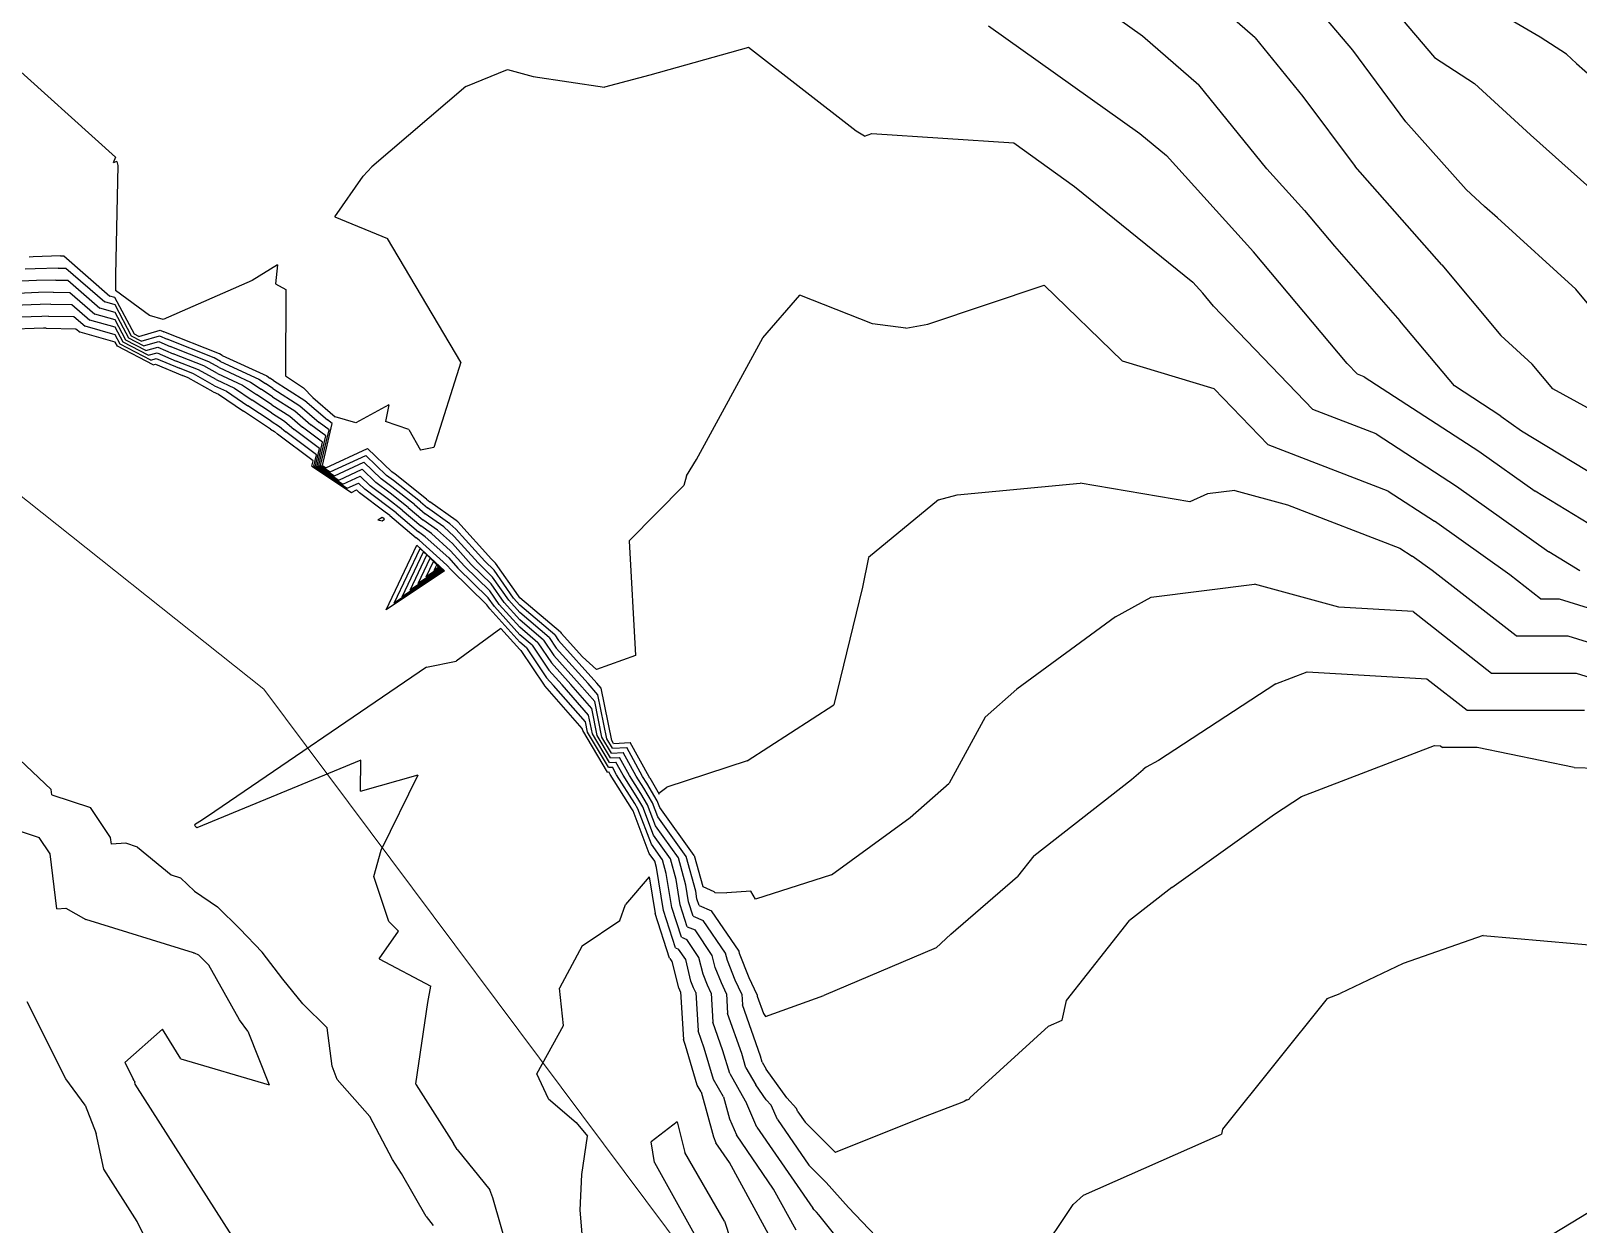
# Model space of a CAD drawing. Header units: metres. Extents: x -1120501 to 1198934, y -4928884 to 66998.
# Drawn here: x -935.7 to -792.7, y -196.8 to -86.5 of the extents above; entities that cross this region are included whole.
import ezdxf

# ---------------------------------------------------------------- set-up
doc = ezdxf.new("R2010")
doc.units = ezdxf.units.M
doc.layers.add('CL', color=5, linetype='Continuous')
doc.layers.add('SURF2CONTOURS', color=7, linetype='Continuous', lineweight=0)

msp = doc.modelspace()

# ---------------------------------------------------------------- linework, layer by layer
at = {"color": 7, "lineweight": 0}
msp.add_circle((-684.64, 190.5), 66807.04, dxfattribs=at)
at = {"layer": 'CL', "linetype": 'Continuous', "lineweight": 0}
msp.add_lwpolyline([(-1067.58, 367.8), (-1082.93, 319.26), (-1104.11, 221.68), (-1108.39, 149.1), (-1119.85, 75.24), (-1093.53, -4.65), (-914.22, -147.32), (-825.87, -265.54), (-744.42, -314.86), (-442.72, -367.63), (-277.08, -412.37), (-43.5, -540.29), (86.31, -636.55), (247.28, -699.7), (413.51, -706.37), (555.05, -769.61), (597.29, -868.97), (635.37, -929.41), (778.63, -1023.65), (803.38, -1108.38), (824.32, -1155.97), (872.87, -1163.59)], dxfattribs=at)
at = {"layer": 'SURF2CONTOURS', "color": 4, "linetype": 'Continuous', "lineweight": -3}
for p, q in [((-822.56, -87.1, 260), (-830.64, -80.07, 260)), ((-809.51, -84.8, 261), (-806, -88.94, 261)), ((-847.21, -86, 259), (-833.24, -95.95, 259)), ((-822.56, -87.1, 260), (-818.16, -92.52, 260)), ((-806, -88.94, 261), (-802.28, -91.34, 261)), ((-797.12, -96.08, 261), (-802.28, -91.34, 261)), ((-818.16, -92.52, 260), (-813.33, -99.02, 260)), ((-833.24, -95.95, 259), (-830.75, -97.98, 259)), ((-789.31, -103.05, 261), (-797.12, -96.08, 261)), ((-830.75, -97.98, 259), (-822.72, -106.9, 259)), ((-810.12, -102.63, 260), (-813.33, -99.02, 260)), ((-805.31, -108.11, 260), (-810.12, -102.63, 260)), ((-814.05, -117.22, 259), (-822.72, -106.9, 259)), ((-935.52, -107.36, 258), (-935.9, -107.38, 258)), ((-933.01, -107.28, 258), (-935.52, -107.36, 258)), ((-933.01, -107.28, 258), (-932.71, -107.28, 258)), ((-932.71, -107.28, 258), (-928.43, -110.98, 258)), ((-805.31, -108.11, 260), (-799.86, -114.62, 260)), ((-935.21, -109.56, 257), (-936.63, -109.62, 257)), ((-933.45, -109.5, 257), (-935.21, -109.56, 257)), ((-933.45, -109.5, 257), (-932.33, -109.52, 257)), ((-932.33, -109.52, 257), (-929.36, -112.09, 257)), ((-852.82, -113.58, 258), (-842.06, -109.99, 258)), ((-842.06, -109.99, 258), (-834.83, -117.01, 258)), ((-927.97, -111.11, 258), (-928.43, -110.98, 258)), ((-926.18, -114.5, 258), (-927.97, -111.11, 258)), ((-868.09, -114.85, 258), (-864.66, -110.9, 258)), ((-857.95, -113.54, 258), (-864.66, -110.9, 258)), ((-934.89, -111.76, 256), (-937.35, -111.86, 256)), ((-933.9, -111.73, 256), (-934.89, -111.76, 256)), ((-933.9, -111.73, 256), (-931.96, -111.76, 256)), ((-931.96, -111.76, 256), (-930.28, -113.21, 256)), ((-927.96, -112.49, 257), (-929.36, -112.09, 257)), ((-926.7, -114.87, 257), (-927.96, -112.49, 257)), ((-934.58, -113.96, 255), (-938.07, -114.09, 255)), ((-934.34, -113.95, 255), (-934.58, -113.96, 255)), ((-934.34, -113.95, 255), (-931.58, -114, 255)), ((-931.58, -114, 255), (-931.2, -114.33, 255)), ((-927.94, -115.25, 255), (-931.2, -114.33, 255)), ((-927.95, -113.87, 256), (-930.28, -113.21, 256)), ((-927.22, -115.25, 256), (-927.95, -113.87, 256)), ((-925.76, -114.72, 258), (-923.78, -114.15, 258)), ((-923.78, -114.15, 258), (-923.45, -114.29, 258)), ((-918.32, -116.34, 258), (-923.45, -114.29, 258)), ((-854.87, -113.94, 258), (-857.95, -113.54, 258)), ((-854.87, -113.94, 258), (-852.82, -113.58, 258)), ((-927.74, -115.62, 255), (-927.94, -115.25, 255)), ((-924.45, -117.33, 255), (-927.74, -115.62, 255)), ((-924.89, -116.46, 256), (-927.22, -115.25, 256)), ((-925.32, -115.59, 257), (-926.7, -114.87, 257)), ((-925.76, -114.72, 258), (-926.18, -114.5, 258)), ((-925.32, -115.59, 257), (-923.93, -115.19, 257)), ((-923.93, -115.19, 257), (-922.88, -115.64, 257)), ((-919.28, -117.07, 257), (-922.88, -115.64, 257)), ((-874.21, -126.08, 258), (-868.09, -114.85, 258)), ((-799.86, -114.62, 260), (-796.95, -117.27, 260)), ((-924.89, -116.46, 256), (-924.07, -116.23, 256)), ((-924.45, -117.33, 255), (-924.22, -117.27, 255)), ((-924.22, -117.27, 255), (-921.73, -118.34, 255)), ((-924.07, -116.23, 256), (-922.3, -116.99, 256)), ((-920.24, -117.81, 256), (-922.3, -116.99, 256)), ((-918.34, -117.59, 257), (-919.28, -117.07, 257)), ((-918.07, -116.48, 258), (-918.32, -116.34, 258)), ((-918.07, -116.48, 258), (-913.94, -118.37, 258)), ((-826.36, -119.55, 258), (-834.83, -117.01, 258)), ((-813.09, -118.22, 259), (-814.05, -117.22, 259)), ((-795.06, -119.55, 260), (-796.95, -117.27, 260)), ((-921.2, -118.54, 255), (-921.73, -118.34, 255)), ((-918.9, -119.83, 255), (-921.2, -118.54, 255)), ((-918.62, -118.71, 256), (-920.24, -117.81, 256)), ((-918.34, -117.59, 257), (-915.43, -118.94, 257)), ((-913.94, -118.37, 258), (-913.65, -118.57, 258)), ((-913.33, -118.78, 258), (-913.65, -118.57, 258)), ((-812.49, -118.45, 259), (-813.09, -118.22, 259)), ((-812.49, -118.45, 259), (-801.89, -125.32, 259)), ((-918.9, -119.83, 255), (-918.39, -120.06, 255)), ((-918.62, -118.71, 256), (-916.91, -119.5, 256)), ((-918.39, -120.06, 255), (-916.1, -121.63, 255)), ((-916.91, -119.5, 256), (-915.29, -120.61, 256)), ((-915.43, -118.94, 257), (-914.47, -119.59, 257)), ((-913.41, -120.29, 257), (-914.47, -119.59, 257)), ((-913.33, -118.78, 258), (-910.42, -120.65, 258)), ((-826.36, -119.55, 258), (-821.36, -124.75, 258)), ((-783.7, -125.82, 260), (-795.06, -119.55, 260)), ((-913.5, -121.79, 256), (-915.29, -120.61, 256)), ((-913.41, -120.29, 257), (-911.35, -121.6, 257)), ((-910.42, -120.65, 258), (-908.33, -122.44, 258)), ((-913.58, -123.29, 255), (-916.1, -121.63, 255)), ((-913.5, -121.79, 256), (-912.29, -122.56, 256)), ((-912.29, -122.56, 256), (-911.41, -123.31, 256)), ((-911.35, -121.6, 257), (-909.87, -122.88, 257)), ((-908.47, -123.92, 257), (-909.87, -122.88, 257)), ((-908.8, -126.64, 258), (-907.89, -122.77, 258)), ((-907.89, -122.77, 258), (-908.33, -122.44, 258)), ((-913.58, -123.29, 255), (-913.22, -123.52, 255)), ((-913.22, -123.52, 255), (-912.96, -123.75, 255)), ((-909.64, -126.22, 255), (-912.96, -123.75, 255)), ((-909.06, -125.07, 256), (-911.41, -123.31, 256)), ((-909.12, -126.66, 257), (-908.47, -123.92, 257)), ((-909.44, -126.69, 256), (-909.06, -125.07, 256)), ((-908.48, -126.85, 258), (-904.63, -125.07, 258)), ((-902.37, -127.24, 258), (-904.63, -125.07, 258)), ((-810.28, -129.01, 258), (-821.36, -124.75, 258)), ((-801.89, -125.32, 259), (-796.69, -129.03, 259)), ((-909.76, -126.72, 255), (-909.64, -126.22, 255)), ((-909.76, -126.72, 255), (-906.11, -129.13, 255)), ((-909.44, -126.69, 256), (-906.9, -128.37, 256)), ((-909.12, -126.66, 257), (-907.69, -127.61, 257)), ((-908.8, -126.64, 258), (-908.48, -126.85, 258)), ((-907.69, -127.61, 257), (-904.96, -126.35, 257)), ((-903.37, -127.89, 257), (-904.96, -126.35, 257)), ((-902.08, -127.46, 258), (-902.37, -127.24, 258)), ((-875.12, -127.59, 258), (-874.21, -126.08, 258)), ((-906.9, -128.37, 256), (-905.3, -127.63, 256)), ((-904.37, -128.53, 256), (-905.3, -127.63, 256)), ((-902.68, -129.79, 256), (-904.37, -128.53, 256)), ((-902.38, -128.62, 257), (-903.37, -127.89, 257)), ((-900.29, -130.27, 257), (-902.38, -128.62, 257)), ((-899.16, -129.76, 258), (-902.08, -127.46, 258)), ((-875.37, -128.49, 258), (-880.43, -133.61, 258)), ((-875.12, -127.59, 258), (-875.37, -128.49, 258)), ((-906.11, -129.13, 255), (-905.64, -128.91, 255)), ((-905.36, -129.18, 255), (-905.64, -128.91, 255)), ((-902.98, -130.95, 255), (-905.36, -129.18, 255)), ((-901.43, -130.77, 256), (-902.68, -129.79, 256)), ((-899.16, -129.76, 258), (-898.87, -130, 258)), ((-896.43, -131.73, 258), (-898.87, -130, 258)), ((-810.28, -129.01, 258), (-805.99, -131.79, 258)), ((-787.05, -134.89, 259), (-796.69, -129.03, 259)), ((-902.56, -131.28, 255), (-902.98, -130.95, 255)), ((-902.56, -131.28, 255), (-900.13, -133.34, 255)), ((-901.43, -130.77, 256), (-899.71, -132.23, 256)), ((-900.29, -130.27, 257), (-899.29, -131.12, 257)), ((-897.57, -132.33, 257), (-899.29, -131.12, 257)), ((-898.71, -132.93, 256), (-899.71, -132.23, 256)), ((-896.95, -134.53, 256), (-898.71, -132.93, 256)), ((-896.61, -133.2, 257), (-897.57, -132.33, 257)), ((-896.28, -131.86, 258), (-896.43, -131.73, 258)), ((-896.28, -131.86, 258), (-893.17, -135.32, 258)), ((-799.01, -136.77, 258), (-805.99, -131.79, 258)), ((-902.9, -140, 255), (-900.06, -134.01, 255)), ((-899.85, -133.54, 255), (-900.13, -133.34, 255)), ((-897.5, -136.38, 255), (-900.06, -134.01, 255)), ((-897.29, -135.86, 255), (-899.85, -133.54, 255)), ((-896.61, -133.2, 257), (-894.41, -135.65, 257)), ((-880.43, -133.61, 258), (-879.84, -144.23, 258)), ((-901.42, -138.78, 256), (-899.45, -134.62, 256)), ((-899.94, -137.56, 257), (-898.84, -135.23, 257)), ((-897.67, -136.27, 256), (-899.45, -134.62, 256)), ((-897.85, -136.15, 257), (-898.84, -135.23, 257)), ((-898.46, -136.34, 258), (-898.23, -135.84, 258)), ((-898.02, -136.04, 258), (-898.23, -135.84, 258)), ((-897.29, -135.86, 255), (-896.9, -136.29, 255)), ((-896.95, -134.53, 256), (-895.66, -135.97, 256)), ((-894.41, -135.65, 257), (-893.06, -136.96, 257)), ((-893.17, -135.32, 258), (-892.8, -135.68, 258)), ((-890.68, -138.7, 258), (-892.8, -135.68, 258)), ((-897.5, -136.38, 255), (-902.9, -140, 255)), ((-897.67, -136.27, 256), (-901.42, -138.78, 256)), ((-897.85, -136.15, 257), (-899.94, -137.56, 257)), ((-898.02, -136.04, 258), (-898.46, -136.34, 258)), ((-896.9, -136.29, 255), (-893.59, -139.52, 255)), ((-895.66, -135.97, 256), (-893.33, -138.24, 256)), ((-891.56, -139.1, 257), (-893.06, -136.96, 257)), ((-796.19, -138.98, 258), (-799.01, -136.77, 258)), ((-892.44, -139.5, 256), (-893.33, -138.24, 256)), ((-890.53, -138.87, 258), (-890.68, -138.7, 258)), ((-832.18, -138.83, 257), (-822.64, -137.62, 257)), ((-814.83, -139.76, 257), (-822.64, -137.62, 257)), ((-893.33, -139.89, 255), (-893.59, -139.52, 255)), ((-890.54, -142.98, 255), (-893.33, -139.89, 255)), ((-890.54, -141.61, 256), (-892.44, -139.5, 256)), ((-890.53, -140.24, 257), (-891.56, -139.1, 257)), ((-886.79, -142.06, 258), (-890.53, -138.87, 258)), ((-835.49, -140.65, 257), (-832.18, -138.83, 257)), ((-807.97, -140.16, 257), (-814.83, -139.76, 257)), ((-796.19, -138.98, 258), (-794.45, -138.98, 258)), ((-794.45, -138.98, 258), (-786.09, -141.56, 258)), ((-887.84, -142.55, 257), (-890.53, -140.24, 257)), ((-835.49, -140.65, 257), (-844.6, -147.32, 257)), ((-807.97, -140.16, 257), (-800.71, -145.84, 257)), ((-888.88, -143.03, 256), (-890.54, -141.61, 256)), ((-889.92, -143.51, 255), (-890.54, -142.98, 255)), ((-887.84, -142.55, 257), (-887.18, -143.53, 257)), ((-886.79, -142.06, 258), (-886.73, -142.16, 258)), ((-886.73, -142.16, 258), (-884.76, -144.35, 258)), ((-889.92, -143.51, 255), (-888.07, -146.27, 255)), ((-888.88, -143.03, 256), (-887.62, -144.9, 256)), ((-884.23, -146.81, 257), (-887.18, -143.53, 257)), ((-884.76, -144.35, 258), (-883.47, -145.51, 258)), ((-879.84, -144.23, 258), (-883.47, -145.51, 258)), ((-885.83, -146.9, 256), (-887.62, -144.9, 256)), ((-800.71, -145.84, 257), (-792.9, -145.84, 257)), ((-792.9, -145.84, 257), (-788.91, -147.07, 257)), ((-887.42, -146.99, 255), (-888.07, -146.27, 255)), ((-884.48, -150.35, 255), (-887.42, -146.99, 255)), ((-883.9, -149.1, 256), (-885.83, -146.9, 256)), ((-883.32, -147.85, 257), (-884.23, -146.81, 257)), ((-882.5, -151.92, 257), (-883.32, -147.85, 257)), ((-844.6, -147.32, 257), (-847.53, -149.93, 257)), ((-883.39, -151.61, 256), (-883.9, -149.1, 256)), ((-847.53, -149.93, 257), (-850.85, -156.02, 257)), ((-884.29, -151.3, 255), (-884.48, -150.35, 255)), ((-882.34, -154.55, 255), (-884.29, -151.3, 255)), ((-933.86, -156.59, 255), (-937.94, -152.74, 255)), ((-882.16, -153.67, 256), (-883.39, -151.61, 256)), ((-881.98, -152.79, 257), (-882.5, -151.92, 257)), ((-881.98, -152.79, 257), (-880.66, -152.72, 257)), ((-879.2, -155.4, 257), (-880.66, -152.72, 257)), ((-818.29, -157.25, 256), (-806, -152.53, 256)), ((-806, -152.53, 256), (-805.43, -152.56, 256)), ((-805.43, -152.56, 256), (-805.24, -152.71, 256)), ((-802.04, -152.71, 256), (-805.24, -152.71, 256)), ((-793.08, -154.58, 256), (-802.04, -152.71, 256)), ((-882.16, -153.67, 256), (-881.32, -153.63, 256)), ((-880.4, -155.32, 256), (-881.32, -153.63, 256)), ((-882.34, -154.55, 255), (-881.99, -154.53, 255)), ((-881.6, -155.25, 255), (-881.99, -154.53, 255)), ((-879.9, -157.91, 255), (-881.6, -155.25, 255)), ((-879.36, -156.96, 256), (-880.4, -155.32, 256)), ((-878.81, -156.01, 257), (-879.2, -155.4, 257)), ((-793.08, -154.58, 256), (-791, -154.62, 256)), ((-933.8, -157.09, 255), (-933.86, -156.59, 255)), ((-933.8, -157.09, 255), (-930.23, -158.28, 255)), ((-878.73, -158.03, 256), (-879.36, -156.96, 256)), ((-877.84, -157.66, 257), (-878.81, -156.01, 257)), ((-854.46, -159.2, 257), (-850.85, -156.02, 257)), ((-820.79, -158.89, 256), (-818.29, -157.25, 256)), ((-928.38, -161.03, 255), (-930.23, -158.28, 255)), ((-879.62, -158.4, 255), (-879.9, -157.91, 255)), ((-878.38, -161.67, 255), (-879.62, -158.4, 255)), ((-877.99, -159.97, 256), (-878.73, -158.03, 256)), ((-877.6, -158.28, 257), (-877.84, -157.66, 257)), ((-874.43, -162.71, 257), (-877.6, -158.28, 257)), ((-875.89, -162.91, 256), (-877.99, -159.97, 256)), ((-861.74, -164.48, 257), (-854.46, -159.2, 257)), ((-830.26, -165.65, 256), (-820.79, -158.89, 256)), ((-928.3, -161.66, 255), (-928.38, -161.03, 255)), ((-926.98, -161.55, 255), (-928.3, -161.66, 255)), ((-925.88, -161.93, 255), (-926.98, -161.55, 255)), ((-925.88, -161.93, 255), (-922.78, -164.5, 255)), ((-877.34, -163.12, 255), (-878.38, -161.67, 255)), ((-875.19, -165.45, 256), (-875.89, -162.91, 256)), ((-874.43, -162.71, 257), (-873.64, -165.58, 257)), ((-877, -164.37, 255), (-877.34, -163.12, 255)), ((-876.49, -167.52, 255), (-877, -164.37, 255)), ((-922.78, -164.5, 255), (-921.91, -164.76, 255)), ((-921.91, -164.76, 255), (-920.61, -166, 255)), ((-878.59, -164.67, 254), (-880.77, -167.23, 254)), ((-878.59, -164.67, 254), (-878.04, -168.06, 254)), ((-874.94, -166.99, 256), (-875.19, -165.45, 256)), ((-873.64, -165.58, 257), (-872.6, -166.02, 257)), ((-861.74, -164.48, 257), (-868.75, -166.74, 257)), ((-830.26, -165.65, 256), (-834.19, -168.71, 256)), ((-920.61, -166, 255), (-918.49, -167.44, 255)), ((-881.29, -168.71, 254), (-880.77, -167.23, 254)), ((-874.51, -168.31, 256), (-874.94, -166.99, 256)), ((-872.52, -166.12, 257), (-872.6, -166.02, 257)), ((-872.52, -166.12, 257), (-871.4, -166.15, 257)), ((-869.2, -166, 257), (-871.4, -166.15, 257)), ((-868.75, -166.74, 257), (-869.2, -166, 257)), ((-918.49, -167.44, 255), (-916.44, -169.48, 255)), ((-884.77, -171.06, 254), (-881.29, -168.71, 254)), ((-876.71, -172.21, 254), (-878.04, -168.06, 254)), ((-875.61, -170.26, 255), (-876.49, -167.52, 255)), ((-874.51, -168.31, 256), (-873.58, -168.7, 256)), ((-871.52, -171.75, 256), (-873.58, -168.7, 256)), ((-840.01, -176.11, 256), (-834.19, -168.71, 256)), ((-916.44, -169.48, 255), (-914.37, -171.65, 255)), ((-884.77, -171.06, 254), (-886.88, -174.98, 254)), ((-875.61, -170.26, 255), (-875.1, -170.47, 255)), ((-873.98, -172.13, 255), (-875.1, -170.47, 255)), ((-912.46, -174.15, 255), (-914.37, -171.65, 255)), ((-876.71, -172.21, 254), (-876.63, -172.24, 254)), ((-876.45, -172.5, 254), (-876.63, -172.24, 254)), ((-875.84, -174.95, 254), (-876.45, -172.5, 254)), ((-873.6, -173.68, 255), (-873.98, -172.13, 255)), ((-871.35, -172.41, 256), (-871.52, -171.75, 256)), ((-870.63, -174.24, 256), (-871.35, -172.41, 256)), ((-910.61, -176.43, 255), (-912.46, -174.15, 255)), ((-873.19, -174.7, 255), (-873.6, -173.68, 255)), ((-870.02, -175.54, 256), (-870.63, -174.24, 256)), ((-886.5, -178.43, 254), (-886.88, -174.98, 254)), ((-875.76, -175.16, 254), (-875.84, -174.95, 254)), ((-875.69, -175.32, 254), (-875.76, -175.16, 254)), ((-875.69, -175.32, 254), (-875.42, -179.71, 254)), ((-872.85, -175.43, 255), (-873.19, -174.7, 255)), ((-872.85, -175.43, 255), (-872.69, -178.11, 255)), ((-870.02, -175.54, 256), (-869.96, -176.5, 256)), ((-932.5, -183.36, 256), (-936.09, -176.24, 256)), ((-910.61, -176.43, 255), (-908.34, -178.63, 255)), ((-868.3, -181.26, 256), (-869.96, -176.5, 256)), ((-840.42, -177.92, 256), (-840.01, -176.11, 256)), ((-907.89, -182.18, 255), (-908.34, -178.63, 255)), ((-888.98, -182.89, 254), (-886.5, -178.43, 254)), ((-871.77, -180.76, 255), (-872.69, -178.11, 255)), ((-848.94, -185.11, 256), (-841.66, -178.47, 256)), ((-841.66, -178.47, 256), (-840.42, -177.92, 256)), ((-875.23, -180.27, 254), (-875.42, -179.71, 254)), ((-874.15, -183.94, 254), (-875.23, -180.27, 254)), ((-871.14, -182.87, 255), (-871.77, -180.76, 255)), ((-868.14, -181.81, 256), (-868.3, -181.26, 256)), ((-907.42, -183.4, 255), (-907.89, -182.18, 255)), ((-887.88, -185.21, 254), (-888.98, -182.89, 254)), ((-871.14, -182.87, 255), (-869.71, -185.38, 255)), ((-868.14, -181.81, 256), (-867.76, -182.47, 256)), ((-865.86, -185.12, 256), (-867.76, -182.47, 256)), ((-930.74, -185.8, 256), (-932.5, -183.36, 256)), ((-907.42, -183.4, 255), (-904.41, -186.84, 255)), ((-873.79, -184.57, 254), (-874.15, -183.94, 254)), ((-930.74, -185.8, 256), (-929.72, -188.41, 256)), ((-887.88, -185.21, 254), (-885.33, -187.39, 254)), ((-873.79, -184.57, 254), (-872.65, -188.7, 254)), ((-869.66, -185.44, 255), (-869.71, -185.38, 255)), ((-869.64, -185.46, 255), (-869.66, -185.44, 255)), ((-868.62, -187.83, 255), (-869.64, -185.46, 255)), ((-864.96, -186.09, 256), (-865.86, -185.12, 256)), ((-849.69, -185.53, 256), (-853.08, -186.83, 256)), ((-849.47, -185.46, 256), (-849.69, -185.53, 256)), ((-849.23, -185.28, 256), (-849.47, -185.46, 256)), ((-849.19, -185.32, 256), (-849.23, -185.28, 256)), ((-849.01, -185.22, 256), (-849.19, -185.32, 256)), ((-848.94, -185.11, 256), (-849.01, -185.22, 256)), ((-902.32, -190.81, 255), (-904.41, -186.84, 255)), ((-864.83, -186.4, 256), (-864.96, -186.09, 256)), ((-864.83, -186.4, 256), (-864.16, -187.37, 256)), ((-853.08, -186.83, 256), (-861.34, -190.12, 256)), ((-929, -191.71, 256), (-929.72, -188.41, 256)), ((-885.33, -187.39, 254), (-884.3, -188.64, 254)), ((-884.82, -192.2, 254), (-884.3, -188.64, 254)), ((-872.65, -188.7, 254), (-872.42, -189.26, 254)), ((-868.62, -187.83, 255), (-863.47, -195.32, 255)), ((-864.16, -187.37, 256), (-861.37, -190.17, 256)), ((-871.15, -191.1, 254), (-872.42, -189.26, 254)), ((-861.34, -190.12, 256), (-861.37, -190.17, 256)), ((-901.48, -192.11, 255), (-902.32, -190.81, 255)), ((-866.77, -199.13, 254), (-871.15, -191.1, 254)), ((-925.92, -196.54, 256), (-929, -191.71, 256)), ((-899.2, -196.08, 255), (-901.48, -192.11, 255)), ((-884.98, -195.49, 254), (-884.82, -192.2, 254)), ((-884.43, -201.74, 254), (-884.98, -195.49, 254)), ((-863.32, -195.46, 255), (-863.47, -195.32, 255)), ((-863.13, -195.68, 255), (-863.32, -195.46, 255)), ((-862.9, -195.92, 255), (-863.13, -195.68, 255)), ((-858.59, -201.29, 255), (-862.9, -195.92, 255)), ((-791.79, -195.75, 255), (-795.79, -198.17, 255)), ((-924.53, -199.35, 256), (-925.92, -196.54, 256)), ((-899.2, -196.08, 255), (-898.54, -196.9, 255))]:
    msp.add_line(p, q, dxfattribs=at)
at = {"layer": 'SURF2CONTOURS', "color": 2, "linetype": 'Continuous', "lineweight": -3}
for p, q in [((-840.45, -81.6, 259.5), (-832.97, -86.94, 259.5)), ((-796.21, -87.06, 261.5), (-803.86, -82.57, 261.5)), ((-813.55, -88.26, 260.5), (-816.51, -84.76, 260.5)), ((-832.97, -86.94, 259.5), (-827.78, -91.45, 259.5)), ((-793.79, -88.63, 261.5), (-796.21, -87.06, 261.5)), ((-869.39, -87.99, 258.5), (-878.53, -90.55, 258.5)), ((-859.46, -95.74, 258.5), (-869.39, -87.99, 258.5)), ((-808.64, -94.87, 260.5), (-813.55, -88.26, 260.5)), ((-792.87, -89.47, 261.5), (-793.79, -88.63, 261.5)), ((-927.91, -98.13, 258.5), (-938.24, -88.84, 258.5)), ((-895.55, -91.62, 258.5), (-891.68, -90.05, 258.5)), ((-891.68, -90.05, 258.5), (-889.31, -90.68, 258.5)), ((-792.87, -89.47, 261.5), (-791.33, -90.84, 261.5)), ((-889.31, -90.68, 258.5), (-882.71, -91.68, 258.5)), ((-878.53, -90.55, 258.5), (-882.71, -91.68, 258.5)), ((-821.48, -99.23, 259.5), (-827.78, -91.45, 259.5)), ((-895.55, -91.62, 258.5), (-904.22, -99.03, 258.5)), ((-858.69, -96.19, 258.5), (-859.46, -95.74, 258.5)), ((-808.64, -94.87, 260.5), (-803.07, -101.12, 260.5)), ((-858.69, -96.19, 258.5), (-858.01, -95.97, 258.5)), ((-858.01, -95.97, 258.5), (-844.88, -96.83, 258.5)), ((-844.88, -96.83, 258.5), (-839.26, -100.84, 258.5)), ((-927.91, -98.13, 258.5), (-928.14, -98.67, 258.5)), ((-927.79, -98.53, 258.5), (-928.14, -98.67, 258.5)), ((-927.79, -98.53, 258.5), (-927.72, -98.91, 258.5)), ((-927.72, -98.91, 258.5), (-927.92, -109.04, 258.5)), ((-907.63, -103.65, 258.5), (-905.04, -99.89, 258.5)), ((-904.22, -99.03, 258.5), (-905.04, -99.89, 258.5)), ((-818.02, -103.06, 259.5), (-821.48, -99.23, 259.5)), ((-839.26, -100.84, 258.5), (-828.34, -109.71, 258.5)), ((-803.07, -101.12, 260.5), (-801.36, -102.69, 260.5)), ((-800.17, -103.76, 260.5), (-801.36, -102.69, 260.5)), ((-907.63, -103.65, 258.5), (-902.79, -105.67, 258.5)), ((-818.02, -103.06, 259.5), (-815.23, -106.38, 259.5)), ((-792.92, -110.35, 260.5), (-800.17, -103.76, 260.5)), ((-895.99, -117.09, 258.5), (-902.79, -105.67, 258.5)), ((-815.23, -106.38, 259.5), (-809.18, -113.28, 259.5)), ((-935.36, -108.46, 257.5), (-936.26, -108.5, 257.5)), ((-933.23, -108.39, 257.5), (-935.36, -108.46, 257.5)), ((-933.23, -108.39, 257.5), (-932.52, -108.4, 257.5)), ((-932.52, -108.4, 257.5), (-928.9, -111.53, 257.5)), ((-912.94, -108.11, 258.5), (-915.28, -109.56, 258.5)), ((-912.94, -108.11, 258.5), (-913.12, -109.84, 258.5)), ((-927.92, -109.04, 258.5), (-927.92, -110.46, 258.5)), ((-915.28, -109.56, 258.5), (-923.5, -113.14, 258.5)), ((-913.12, -109.84, 258.5), (-912.19, -110.39, 258.5)), ((-828.34, -109.71, 258.5), (-827.41, -110.73, 258.5)), ((-935.05, -110.66, 256.5), (-936.99, -110.74, 256.5)), ((-933.67, -110.62, 256.5), (-935.05, -110.66, 256.5)), ((-933.67, -110.62, 256.5), (-932.15, -110.64, 256.5)), ((-932.15, -110.64, 256.5), (-929.82, -112.65, 256.5)), ((-927.96, -111.8, 257.5), (-928.9, -111.53, 257.5)), ((-924.78, -112.78, 258.5), (-927.92, -110.46, 258.5)), ((-912.19, -110.39, 258.5), (-912.2, -118.37, 258.5)), ((-826.42, -111.92, 258.5), (-827.41, -110.73, 258.5)), ((-786.62, -117.97, 260.5), (-792.92, -110.35, 260.5)), ((-934.74, -112.86, 255.5), (-937.71, -112.97, 255.5)), ((-934.12, -112.84, 255.5), (-934.74, -112.86, 255.5)), ((-934.12, -112.84, 255.5), (-931.77, -112.88, 255.5)), ((-931.77, -112.88, 255.5), (-930.74, -113.77, 255.5)), ((-927.95, -113.18, 256.5), (-929.82, -112.65, 256.5)), ((-926.44, -114.69, 257.5), (-927.96, -111.8, 257.5)), ((-923.5, -113.14, 258.5), (-924.78, -112.78, 258.5)), ((-817.23, -121.48, 258.5), (-826.42, -111.92, 258.5)), ((-927.94, -114.56, 255.5), (-930.74, -113.77, 255.5)), ((-926.96, -115.06, 256.5), (-927.95, -113.18, 256.5)), ((-804.15, -119.29, 259.5), (-809.18, -113.28, 259.5)), ((-927.48, -115.43, 255.5), (-927.94, -114.56, 255.5)), ((-924.67, -116.9, 255.5), (-927.48, -115.43, 255.5)), ((-925.11, -116.03, 256.5), (-926.96, -115.06, 256.5)), ((-925.54, -115.16, 257.5), (-926.44, -114.69, 257.5)), ((-925.54, -115.16, 257.5), (-923.85, -114.67, 257.5)), ((-925.11, -116.03, 256.5), (-924, -115.71, 256.5)), ((-924, -115.71, 256.5), (-922.59, -116.31, 256.5)), ((-923.85, -114.67, 257.5), (-923.16, -114.97, 257.5)), ((-918.8, -116.7, 257.5), (-923.16, -114.97, 257.5)), ((-924.67, -116.9, 255.5), (-924.15, -116.75, 255.5)), ((-924.15, -116.75, 255.5), (-922.01, -117.66, 255.5)), ((-919.76, -117.44, 256.5), (-922.59, -116.31, 256.5)), ((-918.21, -117.03, 257.5), (-918.8, -116.7, 257.5)), ((-918.21, -117.03, 257.5), (-914.68, -118.66, 257.5)), ((-895.99, -117.09, 258.5), (-898.49, -125, 258.5)), ((-920.72, -118.18, 255.5), (-922.01, -117.66, 255.5)), ((-918.76, -119.27, 255.5), (-920.72, -118.18, 255.5)), ((-918.48, -118.15, 256.5), (-919.76, -117.44, 256.5)), ((-918.48, -118.15, 256.5), (-916.17, -119.22, 256.5)), ((-914.68, -118.66, 257.5), (-914.06, -119.08, 257.5)), ((-912.2, -118.37, 258.5), (-910.54, -119.47, 258.5)), ((-918.76, -119.27, 255.5), (-917.65, -119.78, 255.5)), ((-917.65, -119.78, 255.5), (-915.7, -121.12, 255.5)), ((-916.17, -119.22, 256.5), (-914.88, -120.1, 256.5)), ((-913.46, -121.04, 256.5), (-914.88, -120.1, 256.5)), ((-913.37, -119.53, 257.5), (-914.06, -119.08, 257.5)), ((-913.37, -119.53, 257.5), (-910.89, -121.13, 257.5)), ((-910.54, -119.47, 258.5), (-909.67, -120.37, 258.5)), ((-799.84, -122.08, 259.5), (-804.15, -119.29, 259.5)), ((-913.54, -122.54, 255.5), (-915.7, -121.12, 255.5)), ((-913.46, -121.04, 256.5), (-911.82, -122.08, 256.5)), ((-910.89, -121.13, 257.5), (-909.1, -122.66, 257.5)), ((-909.67, -120.37, 258.5), (-907.62, -122.14, 258.5)), ((-902.64, -121.03, 258.5), (-905.71, -122.69, 258.5)), ((-902.64, -121.03, 258.5), (-902.96, -122.58, 258.5)), ((-811.38, -123.73, 258.5), (-817.23, -121.48, 258.5)), ((-913.54, -122.54, 255.5), (-912.75, -123.04, 255.5)), ((-911.82, -122.08, 256.5), (-910.64, -123.09, 256.5)), ((-908.18, -123.35, 257.5), (-909.1, -122.66, 257.5)), ((-905.71, -122.69, 258.5), (-907.62, -122.14, 258.5)), ((-900.79, -123.31, 258.5), (-902.96, -122.58, 258.5)), ((-799.84, -122.08, 259.5), (-797.95, -123.43, 259.5)), ((-912.75, -123.04, 255.5), (-912.19, -123.53, 255.5)), ((-909.35, -125.65, 255.5), (-912.19, -123.53, 255.5)), ((-908.77, -124.5, 256.5), (-910.64, -123.09, 256.5)), ((-908.96, -126.65, 257.5), (-908.18, -123.35, 257.5)), ((-900.79, -123.31, 258.5), (-899.72, -125.24, 258.5)), ((-811.38, -123.73, 258.5), (-803.94, -128.55, 258.5)), ((-797.95, -123.43, 259.5), (-784.03, -131.88, 259.5)), ((-909.6, -126.71, 255.5), (-909.35, -125.65, 255.5)), ((-909.28, -126.68, 256.5), (-908.77, -124.5, 256.5)), ((-908.08, -127.23, 257.5), (-904.79, -125.71, 257.5)), ((-902.87, -127.56, 257.5), (-904.79, -125.71, 257.5)), ((-898.49, -125, 258.5), (-899.72, -125.24, 258.5)), ((-909.6, -126.71, 255.5), (-906.51, -128.75, 255.5)), ((-909.28, -126.68, 256.5), (-907.29, -127.99, 256.5)), ((-908.96, -126.65, 257.5), (-908.08, -127.23, 257.5)), ((-907.29, -127.99, 256.5), (-905.13, -126.99, 256.5)), ((-903.87, -128.21, 256.5), (-905.13, -126.99, 256.5)), ((-906.51, -128.75, 255.5), (-905.47, -128.27, 255.5)), ((-904.86, -128.85, 255.5), (-905.47, -128.27, 255.5)), ((-902.53, -129.2, 256.5), (-903.87, -128.21, 256.5)), ((-902.23, -128.04, 257.5), (-902.87, -127.56, 257.5)), ((-899.72, -130.01, 257.5), (-902.23, -128.04, 257.5)), ((-850.1, -129.35, 257.5), (-838.73, -128.28, 257.5)), ((-828.6, -130, 257.5), (-838.73, -128.28, 257.5)), ((-803.94, -128.55, 258.5), (-795.43, -134.63, 258.5)), ((-902.83, -130.37, 255.5), (-904.86, -128.85, 255.5)), ((-900.86, -130.52, 256.5), (-902.53, -129.2, 256.5)), ((-899.72, -130.01, 257.5), (-899.08, -130.56, 257.5)), ((-851.85, -129.81, 257.5), (-858.31, -135.16, 257.5)), ((-851.85, -129.81, 257.5), (-850.1, -129.35, 257.5)), ((-826.96, -129.27, 257.5), (-828.6, -130, 257.5)), ((-824.46, -128.95, 257.5), (-826.96, -129.27, 257.5)), ((-824.46, -128.95, 257.5), (-819.57, -130.3, 257.5)), ((-903.68, -131.67, 254.5), (-903.26, -131.44, 254.5)), ((-903.26, -131.44, 254.5), (-903.13, -131.53, 254.5)), ((-903.13, -131.54, 254.5), (-903.13, -131.53, 254.5)), ((-903.04, -131.61, 254.5), (-903.13, -131.54, 254.5)), ((-901.99, -131.03, 255.5), (-902.83, -130.37, 255.5)), ((-901.99, -131.03, 255.5), (-899.92, -132.78, 255.5)), ((-900.86, -130.52, 256.5), (-899.5, -131.67, 256.5)), ((-897, -132.03, 257.5), (-899.08, -130.56, 257.5)), ((-819.57, -130.3, 257.5), (-809.18, -134.29, 257.5)), ((-903.68, -131.67, 254.5), (-903.28, -131.78, 254.5)), ((-903.28, -131.78, 254.5), (-903.04, -131.61, 254.5)), ((-899.28, -133.24, 255.5), (-899.92, -132.78, 255.5)), ((-898.14, -132.63, 256.5), (-899.5, -131.67, 256.5)), ((-896.78, -133.86, 256.5), (-898.14, -132.63, 256.5)), ((-896.45, -132.53, 257.5), (-897, -132.03, 257.5)), ((-896.45, -132.53, 257.5), (-893.79, -135.48, 257.5)), ((-902.16, -139.39, 255.5), (-899.75, -134.31, 255.5)), ((-897.59, -136.32, 255.5), (-899.75, -134.31, 255.5)), ((-897.12, -135.2, 255.5), (-899.28, -133.24, 255.5)), ((-896.78, -133.86, 256.5), (-895.03, -135.81, 256.5)), ((-809.18, -134.29, 257.5), (-808.04, -135.03, 257.5)), ((-900.68, -138.17, 256.5), (-899.14, -134.92, 256.5)), ((-899.2, -136.95, 257.5), (-898.53, -135.53, 257.5)), ((-897.76, -136.21, 256.5), (-899.14, -134.92, 256.5)), ((-897.93, -136.09, 257.5), (-898.53, -135.53, 257.5)), ((-897.12, -135.2, 255.5), (-896.28, -136.13, 255.5)), ((-895.03, -135.81, 256.5), (-893.2, -137.6, 256.5)), ((-893.79, -135.48, 257.5), (-892.93, -136.32, 257.5)), ((-858.31, -135.16, 257.5), (-858.85, -137.9, 257.5)), ((-806.2, -136.35, 257.5), (-808.04, -135.03, 257.5)), ((-792.55, -136.38, 258.5), (-795.43, -134.63, 258.5)), ((-897.59, -136.32, 255.5), (-902.16, -139.39, 255.5)), ((-897.76, -136.21, 256.5), (-900.68, -138.17, 256.5)), ((-897.93, -136.09, 257.5), (-899.2, -136.95, 257.5)), ((-896.28, -136.13, 255.5), (-893.46, -138.88, 255.5)), ((-891.12, -138.9, 257.5), (-892.93, -136.32, 257.5)), ((-798.45, -142.41, 257.5), (-806.2, -136.35, 257.5)), ((-892, -139.3, 256.5), (-893.2, -137.6, 256.5)), ((-858.85, -137.9, 257.5), (-861.52, -148.79, 257.5)), ((-892.88, -139.7, 255.5), (-893.46, -138.88, 255.5)), ((-890.54, -142.3, 255.5), (-892.88, -139.7, 255.5)), ((-890.53, -140.92, 256.5), (-892, -139.3, 256.5)), ((-890.53, -139.55, 257.5), (-891.12, -138.9, 257.5)), ((-887.32, -142.31, 257.5), (-890.53, -139.55, 257.5)), ((-888.36, -142.79, 256.5), (-890.53, -140.92, 256.5)), ((-892.29, -141.73, 254.5), (-896.42, -144.75, 254.5)), ((-892.29, -141.73, 254.5), (-890.54, -143.67, 254.5)), ((-889.4, -143.27, 255.5), (-890.54, -142.3, 255.5)), ((-888.36, -142.79, 256.5), (-887.4, -144.21, 256.5)), ((-887.32, -142.31, 257.5), (-886.96, -142.84, 257.5)), ((-883.43, -146.77, 257.5), (-886.96, -142.84, 257.5)), ((-798.45, -142.41, 257.5), (-793.67, -142.41, 257.5)), ((-793.67, -142.41, 257.5), (-787.5, -144.32, 257.5)), ((-890.44, -143.75, 254.5), (-890.54, -143.67, 254.5)), ((-890.44, -143.75, 254.5), (-888.29, -146.96, 254.5)), ((-889.4, -143.27, 255.5), (-887.85, -145.58, 255.5)), ((-885.03, -146.85, 256.5), (-887.4, -144.21, 256.5)), ((-899.16, -145.28, 254.5), (-919.43, -159.11, 254.5)), ((-899.16, -145.28, 254.5), (-896.42, -144.75, 254.5)), ((-886.63, -146.94, 255.5), (-887.85, -145.58, 255.5)), ((-820.65, -146.83, 256.5), (-817.75, -145.72, 256.5)), ((-817.75, -145.72, 256.5), (-806.7, -146.36, 256.5)), ((-888.22, -147.03, 254.5), (-888.29, -146.96, 254.5)), ((-884.77, -150.97, 254.5), (-888.22, -147.03, 254.5)), ((-884.19, -149.72, 255.5), (-886.63, -146.94, 255.5)), ((-883.61, -148.47, 256.5), (-885.03, -146.85, 256.5)), ((-883.03, -147.22, 257.5), (-883.43, -146.77, 257.5)), ((-882.05, -152.08, 257.5), (-883.03, -147.22, 257.5)), ((-820.65, -146.83, 256.5), (-831.5, -153.91, 256.5)), ((-806.7, -146.36, 256.5), (-802.98, -149.28, 256.5)), ((-882.95, -151.77, 256.5), (-883.61, -148.47, 256.5)), ((-883.84, -151.46, 255.5), (-884.19, -149.72, 255.5)), ((-869.53, -153.95, 257.5), (-861.52, -148.79, 257.5)), ((-802.98, -149.28, 256.5), (-792.12, -149.27, 256.5)), ((-884.73, -151.15, 254.5), (-884.77, -150.97, 254.5)), ((-882.43, -154.99, 254.5), (-884.73, -151.15, 254.5)), ((-882.25, -154.11, 255.5), (-883.84, -151.46, 255.5)), ((-882.07, -153.23, 256.5), (-882.95, -151.77, 256.5)), ((-881.89, -152.35, 257.5), (-882.05, -152.08, 257.5)), ((-881.89, -152.35, 257.5), (-880.33, -152.27, 257.5)), ((-878.6, -155.44, 257.5), (-880.33, -152.27, 257.5)), ((-905.23, -153.9, 254.5), (-920.39, -160.14, 254.5)), ((-905.28, -156.75, 254.5), (-905.23, -153.9, 254.5)), ((-882.25, -154.11, 255.5), (-881.66, -154.08, 255.5)), ((-882.07, -153.23, 256.5), (-880.99, -153.18, 256.5)), ((-881, -155.29, 255.5), (-881.66, -154.08, 255.5)), ((-879.8, -155.36, 256.5), (-880.99, -153.18, 256.5)), ((-869.53, -153.95, 257.5), (-876.94, -156.38, 257.5)), ((-831.5, -153.91, 256.5), (-832.64, -154.54, 256.5)), ((-905.28, -156.75, 254.5), (-899.95, -155.24, 254.5)), ((-903.37, -162.22, 254.5), (-899.95, -155.24, 254.5)), ((-882.43, -154.99, 254.5), (-882.32, -154.98, 254.5)), ((-882.2, -155.21, 254.5), (-882.32, -154.98, 254.5)), ((-880.18, -158.39, 254.5), (-882.2, -155.21, 254.5)), ((-879.63, -157.44, 255.5), (-881, -155.29, 255.5)), ((-879.08, -156.49, 256.5), (-879.8, -155.36, 256.5)), ((-878.53, -155.53, 257.5), (-878.6, -155.44, 257.5)), ((-878.53, -155.53, 257.5), (-877.65, -157.04, 257.5)), ((-843.03, -162.74, 256.5), (-833.99, -155.69, 256.5)), ((-833.99, -155.69, 256.5), (-832.92, -154.74, 256.5)), ((-832.64, -154.54, 256.5), (-832.92, -154.74, 256.5)), ((-878.29, -157.84, 256.5), (-879.08, -156.49, 256.5)), ((-877.7, -156.93, 257.5), (-876.94, -156.38, 257.5)), ((-877.65, -157.04, 257.5), (-877.7, -156.93, 257.5)), ((-880.07, -158.58, 254.5), (-880.18, -158.39, 254.5)), ((-878.58, -162.51, 254.5), (-880.07, -158.58, 254.5)), ((-879.18, -158.21, 255.5), (-879.63, -157.44, 255.5)), ((-878.19, -160.82, 255.5), (-879.18, -158.21, 255.5)), ((-877.8, -159.13, 256.5), (-878.29, -157.84, 256.5)), ((-920.14, -159.57, 254.5), (-920.62, -159.88, 254.5)), ((-920.62, -159.88, 254.5), (-920.55, -160, 254.5)), ((-920.55, -160, 254.5), (-920.54, -160, 254.5)), ((-920.54, -160, 254.5), (-920.52, -160.01, 254.5)), ((-920.39, -160.14, 254.5), (-920.52, -160.01, 254.5)), ((-920.52, -160.01, 254.5), (-920.52, -160.01, 254.5)), ((-919.43, -159.11, 254.5), (-920.14, -159.57, 254.5)), ((-875.16, -162.81, 256.5), (-877.8, -159.13, 256.5)), ((-936.92, -160.4, 255.5), (-934.98, -161.05, 255.5)), ((-933.97, -162.54, 255.5), (-934.98, -161.05, 255.5)), ((-876.62, -163.01, 255.5), (-878.19, -160.82, 255.5)), ((-933.34, -167.63, 255.5), (-933.97, -162.54, 255.5)), ((-904.04, -164.65, 254.5), (-903.37, -162.22, 254.5)), ((-878.07, -163.22, 254.5), (-878.58, -162.51, 254.5)), ((-876.09, -164.91, 255.5), (-876.62, -163.01, 255.5)), ((-874.28, -166, 256.5), (-875.16, -162.81, 256.5)), ((-843.03, -162.74, 256.5), (-844.53, -164.65, 256.5)), ((-877.9, -163.83, 254.5), (-878.07, -163.22, 254.5)), ((-877.26, -167.79, 254.5), (-877.9, -163.83, 254.5)), ((-902.65, -168.8, 254.5), (-904.04, -164.65, 254.5)), ((-875.72, -167.26, 255.5), (-876.09, -164.91, 255.5)), ((-850.7, -169.99, 256.5), (-844.53, -164.65, 256.5)), ((-875.06, -169.29, 255.5), (-875.72, -167.26, 255.5)), ((-874.17, -166.72, 256.5), (-874.28, -166, 256.5)), ((-873.97, -167.34, 256.5), (-874.17, -166.72, 256.5)), ((-933.34, -167.63, 255.5), (-932.5, -167.57, 255.5)), ((-932.5, -167.57, 255.5), (-930.65, -168.62, 255.5)), ((-920.72, -171.7, 255.5), (-930.65, -168.62, 255.5)), ((-876.16, -171.23, 254.5), (-877.26, -167.79, 254.5)), ((-873.97, -167.34, 256.5), (-872.82, -167.81, 256.5)), ((-870.28, -171.56, 256.5), (-872.82, -167.81, 256.5)), ((-903.56, -172.25, 254.5), (-901.77, -169.71, 254.5)), ((-902.65, -168.8, 254.5), (-901.77, -169.71, 254.5)), ((-875.06, -169.29, 255.5), (-874.34, -169.58, 255.5)), ((-872.75, -171.94, 255.5), (-874.34, -169.58, 255.5)), ((-852.04, -171.25, 256.5), (-850.7, -169.99, 256.5)), ((-801.5, -170.1, 255.5), (-808.88, -172.69, 255.5)), ((-801.5, -170.1, 255.5), (-790.28, -171.09, 255.5)), ((-876.16, -171.23, 254.5), (-875.86, -171.35, 254.5)), ((-875.21, -172.31, 254.5), (-875.86, -171.35, 254.5)), ((-870.23, -171.78, 256.5), (-870.28, -171.56, 256.5)), ((-852.04, -171.25, 256.5), (-862.44, -175.66, 256.5)), ((-920.72, -171.7, 255.5), (-920.64, -171.7, 255.5)), ((-920.64, -171.7, 255.5), (-920.25, -171.89, 255.5)), ((-920.25, -171.89, 255.5), (-919.3, -172.85, 255.5)), ((-916.45, -177.91, 255.5), (-919.3, -172.85, 255.5)), ((-903.56, -172.25, 254.5), (-898.77, -174.78, 254.5)), ((-874.72, -174.32, 254.5), (-875.21, -172.31, 254.5)), ((-872.48, -173.05, 255.5), (-872.75, -171.94, 255.5)), ((-871.91, -174.47, 255.5), (-872.48, -173.05, 255.5)), ((-869.34, -174.01, 256.5), (-870.23, -171.78, 256.5)), ((-808.88, -172.69, 255.5), (-814.71, -175.45, 255.5)), ((-874.48, -174.93, 254.5), (-874.72, -174.32, 254.5)), ((-871.43, -175.48, 255.5), (-871.91, -174.47, 255.5)), ((-868.6, -175.6, 256.5), (-869.34, -174.01, 256.5)), ((-899.05, -176.31, 254.5), (-898.77, -174.78, 254.5)), ((-874.27, -175.37, 254.5), (-874.48, -174.93, 254.5)), ((-874.27, -175.37, 254.5), (-874.06, -178.91, 254.5)), ((-871.43, -175.48, 255.5), (-871.33, -177.3, 255.5)), ((-868.6, -175.6, 256.5), (-868.59, -175.7, 256.5)), ((-868.59, -175.7, 256.5), (-868.03, -177.31, 256.5)), ((-867.83, -177.58, 256.5), (-862.44, -175.66, 256.5)), ((-815.92, -175.94, 255.5), (-814.71, -175.45, 255.5)), ((-900.16, -183.81, 254.5), (-899.05, -176.31, 254.5)), ((-870.03, -181.01, 255.5), (-871.33, -177.3, 255.5)), ((-868.03, -177.31, 256.5), (-867.83, -177.58, 256.5)), ((-815.92, -175.94, 255.5), (-825.57, -188.01, 255.5)), ((-923.57, -178.76, 255.5), (-927.06, -181.84, 255.5)), ((-921.87, -181.51, 255.5), (-923.57, -178.76, 255.5)), ((-915.7, -178.94, 255.5), (-916.45, -177.91, 255.5)), ((-915.7, -178.94, 255.5), (-913.72, -183.91, 255.5)), ((-873.5, -180.51, 254.5), (-874.06, -178.91, 254.5)), ((-921.87, -181.51, 255.5), (-913.72, -183.91, 255.5)), ((-872.65, -183.41, 254.5), (-873.5, -180.51, 254.5)), ((-869.64, -182.34, 255.5), (-870.03, -181.01, 255.5)), ((-927.06, -181.84, 255.5), (-926.3, -183.35, 255.5)), ((-869.64, -182.34, 255.5), (-868.73, -183.92, 255.5)), ((-926.2, -183.5, 255.5), (-926.3, -183.35, 255.5)), ((-926.2, -183.5, 255.5), (-926.13, -183.65, 255.5)), ((-926.09, -183.85, 255.5), (-926.13, -183.65, 255.5)), ((-917.18, -197.83, 255.5), (-926.09, -183.85, 255.5)), ((-900.17, -183.83, 254.5), (-900.16, -183.81, 254.5)), ((-900.17, -183.84, 254.5), (-900.17, -183.83, 254.5)), ((-900.17, -183.85, 254.5), (-900.17, -183.84, 254.5)), ((-900.17, -183.85, 254.5), (-900.14, -183.91, 254.5)), ((-900.14, -183.91, 254.5), (-896.66, -189.33, 254.5)), ((-871.72, -185.02, 254.5), (-872.65, -183.41, 254.5)), ((-867.76, -185.28, 255.5), (-868.73, -183.92, 255.5)), ((-871.72, -185.02, 254.5), (-871.17, -187.04, 254.5)), ((-867.3, -185.78, 255.5), (-867.76, -185.28, 255.5)), ((-866.73, -187.11, 255.5), (-867.3, -185.78, 255.5)), ((-875.99, -187.33, 253.5), (-878.41, -189.18, 253.5)), ((-875.99, -187.33, 253.5), (-875.29, -190.17, 253.5)), ((-871.17, -187.04, 254.5), (-870.52, -188.54, 254.5)), ((-866.73, -187.11, 255.5), (-863.82, -191.34, 255.5)), ((-867.09, -193.54, 254.5), (-870.52, -188.54, 254.5)), ((-838.42, -194.1, 255.5), (-825.67, -188.48, 255.5)), ((-825.57, -188.01, 255.5), (-825.67, -188.48, 255.5)), ((-896.33, -189.9, 254.5), (-896.66, -189.33, 254.5)), ((-896.33, -189.9, 254.5), (-893.31, -193.63, 254.5)), ((-878.1, -191.08, 253.5), (-878.41, -189.18, 253.5)), ((-871.62, -196.52, 253.5), (-875.29, -190.17, 253.5)), ((-878.1, -191.08, 253.5), (-872.93, -200.38, 253.5)), ((-862.22, -192.95, 255.5), (-863.82, -191.34, 255.5)), ((-860.16, -195.24, 255.5), (-862.22, -192.95, 255.5)), ((-893.05, -194.37, 254.5), (-893.31, -193.63, 254.5)), ((-891.49, -199.72, 254.5), (-893.05, -194.37, 254.5)), ((-865.01, -197.33, 254.5), (-867.09, -193.54, 254.5)), ((-839.38, -194.97, 255.5), (-838.42, -194.1, 255.5)), ((-857.63, -197.91, 255.5), (-860.16, -195.24, 255.5)), ((-842.82, -200.1, 255.5), (-839.38, -194.97, 255.5)), ((-871.62, -196.52, 253.5), (-869.66, -202.52, 253.5))]:
    msp.add_line(p, q, dxfattribs=at)

doc.saveas('drawing.dxf')
